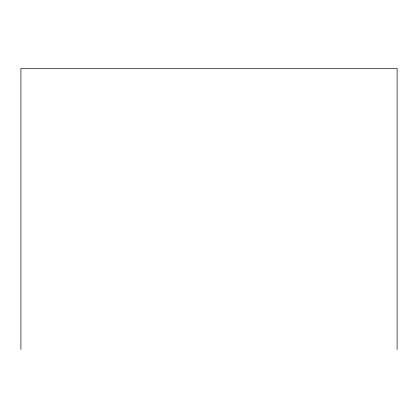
<?xml version="1.0" encoding="UTF-8"?>
<svg xmlns="http://www.w3.org/2000/svg" width="418" height="418" viewBox="0 0 418 418"><rect width="100%" height="100%" fill="white"/><g stroke="black" fill="none" stroke-linecap="round" stroke-linejoin="round"><path stroke-width="0.63" d="M397.1 349.485L397.1 68.515L20.9 68.515L20.9 349.485"/></g></svg>
